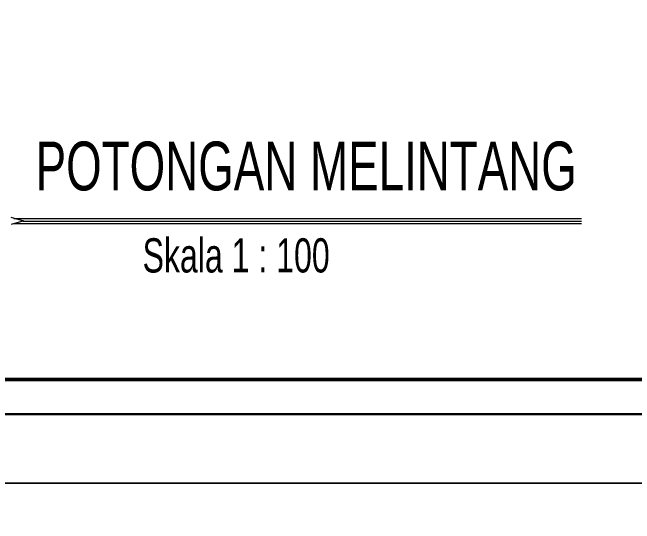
# Model space of a CAD drawing. Header units: centimetres. Extents: x 134057 to 145613, y 5028 to 39996.
# Drawn here: x 135663 to 136572, y 10984 to 11732 of the extents above; entities that cross this region are included whole.
import ezdxf

# ---------------------------------------------------------------- set-up
doc = ezdxf.new("R2010")
doc.units = ezdxf.units.CM
for name, color, linetype, lineweight in [('Kertas', 252, 'Continuous', 20), ('Legenda', 252, 'Continuous', 20), ('TEXT', 3, 'Continuous', 20)]:
    doc.layers.add(name, color=color, linetype=linetype, lineweight=lineweight)
doc.styles.add('ROMANS', font='ROMANS.SHX', dxfattribs={"width": 0.7})

msp = doc.modelspace()

# ---------------------------------------------------------------- linework, layer by layer
at = {"layer": 'Kertas'}
for points in [[(134078.342, 14050.647), (138280.779, 14050.647), (138280.779, 11043.12), (134078.342, 11043.12)], [(134078.342, 11043.12), (138280.779, 11043.12), (138280.779, 8035.593), (134078.342, 8035.593)]]:
    msp.add_lwpolyline(points, close=True, dxfattribs=at)
at = {"layer": 'Legenda', "color": 5, "lineweight": 30}
msp.add_lwpolyline([(134230.237, 13898.751), (138179.515, 13898.751), (138179.515, 11144.383), (134230.237, 11144.383)], close=True, dxfattribs=at)
at = {"layer": 'Legenda', "color": 1, "lineweight": 50}
msp.add_lwpolyline([(134280.869, 13848.12), (137470.671, 13848.12), (137470.671, 11195.015), (134280.869, 11195.015)], close=True, dxfattribs=at)
at = {"layer": 'TEXT', "color": 2, "linetype": 'Continuous', "lineweight": 9}
for p, q in [((135679.687, 11426.433), (135661.245, 11431.679)), ((135665.157, 11430.566), (136494.759, 11430.566)), ((135679.687, 11427.111), (135661.245, 11421.864)), ((135665.157, 11422.977), (136494.759, 11422.977)), ((135678.495, 11426.772), (136494.759, 11426.772))]:
    msp.add_line(p, q, dxfattribs=at)

# ---------------------------------------------------------------- texts
at = {"layer": 'TEXT', "color": 2, "linetype": 'Continuous', "lineweight": 9, "width": 23529.60895, "attachment_point": 1, "style": 'ROMANS'}
for s, insert, char_height in [('\\pt5.64971;{\\fCastellar|b0|i0|c0|p18;POTONGAN MELINTANG}', (135697.071, 11542.927), 71.39782), ('\\pt3.96;{\\fColonna MT|b0|i0|c0|p82;Skala 1 : 100}', (135853.431, 11401.523), 50.04503)]:
    msp.add_mtext(s, dxfattribs=dict(at, insert=insert, char_height=char_height))

doc.saveas('drawing.dxf')
